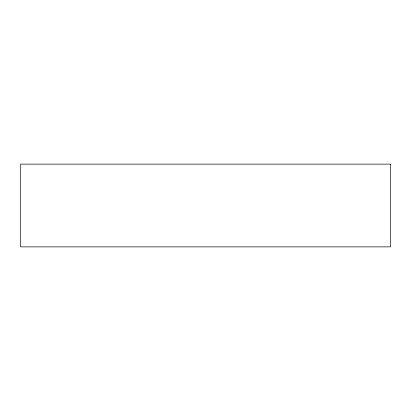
<?xml version="1.0" encoding="UTF-8"?>
<svg xmlns="http://www.w3.org/2000/svg" width="411" height="411" viewBox="0 0 411 411"><rect width="100%" height="100%" fill="white"/><g stroke="black" fill="none" stroke-linecap="round" stroke-linejoin="round"><path stroke-width="0.62" d="M390.45 164.128L20.55 164.128L20.55 246.872L390.45 246.872L390.45 164.128"/></g></svg>
